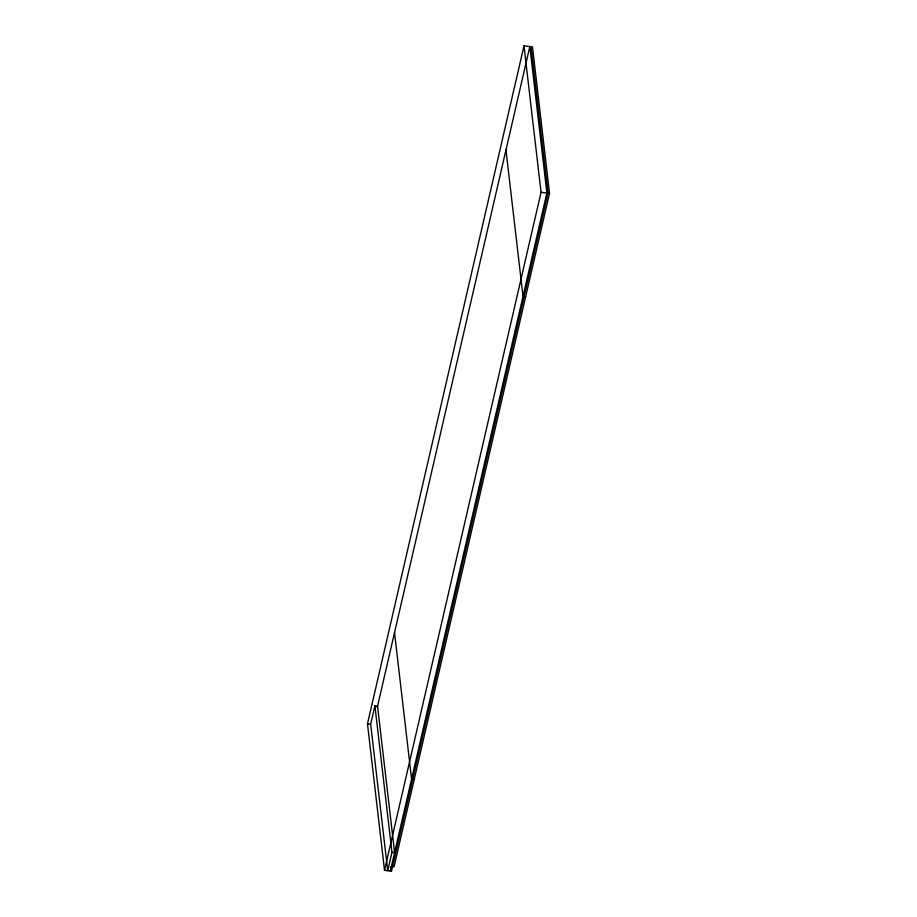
<?xml version="1.0" encoding="UTF-8"?>
<svg xmlns="http://www.w3.org/2000/svg" width="917" height="917" viewBox="0 0 917 917"><rect width="100%" height="100%" fill="white"/><g stroke="black" fill="none" stroke-linecap="round" stroke-linejoin="round"><path stroke-width="1.38" d="M530.954 46.675L547.999 193.143L391.467 871.15L384.521 870.325L367.476 723.857L523.997 45.85L532.479 46.847L549.524 193.327L394.058 866.737L391.421 866.427M374.915 705.849L370.663 724.235L387.719 870.703L391.96 852.317L374.915 705.849L377.552 706.159L394.608 852.627L391.96 852.317M377.254 707.477L529.843 46.538L546.887 193.017L390.355 871.024M384.521 870.325L541.053 192.318L523.997 45.85M541.053 192.318L549.524 193.327M525.647 296.753L523.011 296.432L505.955 149.964M367.476 723.857L370.25 724.189M414.22 779.393L411.584 779.083L394.528 632.615M390.974 866.886L391.467 871.15"/></g></svg>
